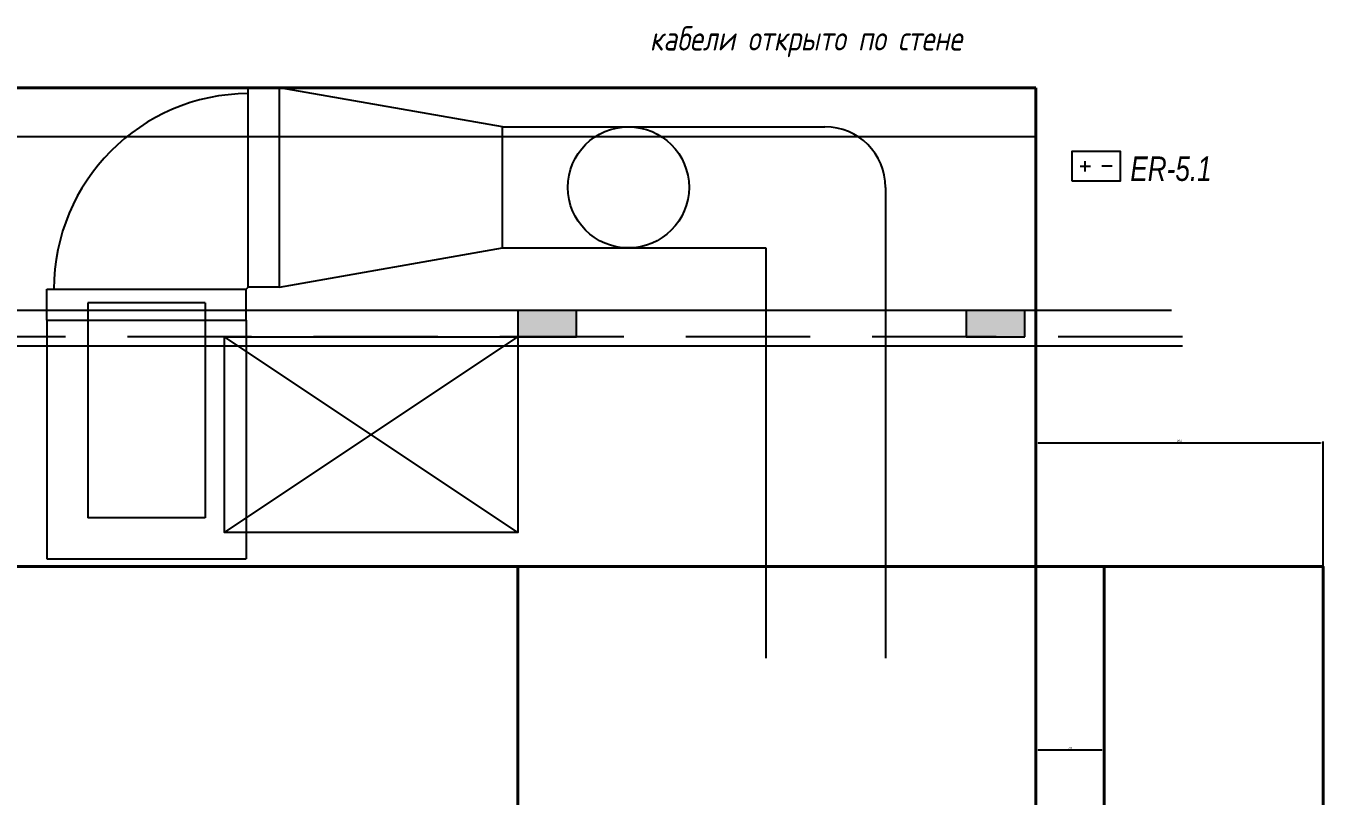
# Model space of a CAD drawing. Header units: millimetres. Extents: x 36689 to 81590, y -49198 to -25401.
# Drawn here: x 51360 to 52687, y -29263 to -28475 of the extents above; entities that cross this region are included whole.
import ezdxf

# ---------------------------------------------------------------- set-up
doc = ezdxf.new("R2010")
doc.units = ezdxf.units.MM
doc.header["$PDMODE"] = 34
doc.header["$PDSIZE"] = 25
doc.linetypes.add('DASHED', pattern=[19.05, 12.7, -6.35])
for name, color, linetype in [('01 Черновое', 7, 'Continuous'), ('02 ОВиК', 7, 'Continuous'), ('03 Потолок', 7, 'Continuous'), ('04 Лючки', 7, 'Continuous'), ('04 Освещение', 7, 'Continuous'), ('08 Пож. и техн. сигн.', 7, 'Continuous'), ('11 Привязка размеры', 7, 'Continuous')]:
    doc.layers.add(name, color=color, linetype=linetype)
doc.layers.add('04 Мебель', color=5, linetype='Continuous', true_color=0x0000ff)
doc.styles.add('QCADDimTextStyle', font='txt')
doc.styles.add('textstyle35', font='FreeSerifItalic.ttf', dxfattribs={"width": 0.8})
doc.styles.add('textstyle77', font='', dxfattribs={"width": 0.8})
doc.styles.get('textstyle77').set_extended_font_data('ISOCPEUR', italic=True)
doc.dimstyles.new('QCADDimStyle', dxfattribs={"dimtxt": 2.5, "dimasz": 2.5, "dimexe": 1.25, "dimexo": 0.625, "dimtad": 1, "dimtoh": 1, "dimdec": 4, "dimzin": 0, "dimdsep": 46, "dimtxsty": 'QCADDimTextStyle', "dimcen": 0.09, "dimadec": 0, "dimazin": 0, "dimtfac": 1, "dimtdec": 4, "dimtofl": 0, "dimtmove": 0, "dimatfit": 3, "dimfxl": 1, "dimtolj": 1, "dimtzin": 0, "dimarcsym": 0})

# ---------------------------------------------------------------- blocks, each defined once
blk = doc.blocks.new('ИП')
at = {"color": 0}
for p, q in [((0.86, 1.5), (1.91, 1.5)), ((1.38, 0.97), (1.38, 2.03)), ((4.14, 1.5), (3.09, 1.5))]:
    blk.add_line(p, q, dxfattribs=at)
blk.add_lwpolyline([(0, 0), (5, 0), (5, 3), (0, 3)], close=True, dxfattribs=at)
blk = doc.blocks.new('*D101')
at = {"layer": '11 Привязка размеры', "color": 0, "lineweight": -2}
for p, q in [((52393.1, -29027.8), (52393.1, -28900.5)), ((52395.6, -28901.8), (52684.6, -28901.8)), ((52687.1, -29027.8), (52687.1, -28900.5))]:
    blk.add_line(p, q, dxfattribs=at)
at = {"layer": '11 Привязка размеры', "color": 0}
for points in [[(52395.6, -28901.4), (52395.6, -28902.2), (52393.1, -28901.8)], [(52684.6, -28902.2), (52684.6, -28901.4), (52687.1, -28901.8)]]:
    blk.add_solid(points, dxfattribs=at)
at = {"layer": 'Defpoints', "color": 0}
for p in [(52687.1, -28901.8), (52393.1, -29028.4), (52687.1, -29028.4)]:
    blk.add_point(p, dxfattribs=at)
at = {"layer": '11 Привязка размеры', "color": 0, "insert": (52540.1, -28899.9), "char_height": 2.5, "attachment_point": 5, "style": 'QCADDimTextStyle'}
blk.add_mtext('294', dxfattribs=at)
blk = doc.blocks.new('*D106')
at = {"layer": '11 Привязка размеры', "color": 0, "lineweight": -2}
for p, q in [((52393.1, -29029), (52393.1, -29217.1)), ((52463.1, -29029), (52463.1, -29217.1)), ((52395.6, -29215.9), (52460.6, -29215.9))]:
    blk.add_line(p, q, dxfattribs=at)
at = {"layer": '11 Привязка размеры', "color": 0}
for points in [[(52395.6, -29215.4), (52395.6, -29216.3), (52393.1, -29215.9)], [(52460.6, -29216.3), (52460.6, -29215.4), (52463.1, -29215.9)]]:
    blk.add_solid(points, dxfattribs=at)
at = {"layer": 'Defpoints', "color": 0}
for p in [(52393.1, -29028.4), (52463.1, -29028.4), (52463.1, -29215.9)]:
    blk.add_point(p, dxfattribs=at)
at = {"layer": '11 Привязка размеры', "color": 0, "insert": (52428.1, -29214), "char_height": 2.5, "attachment_point": 5, "style": 'QCADDimTextStyle'}
blk.add_mtext('70', dxfattribs=at)

msp = doc.modelspace()

# ---------------------------------------------------------------- hatches: boundary and pattern name
at = {"layer": '03 Потолок', "lineweight": -2, "true_color": 0x848484}
for points in [[(51923.11174, -28793.379), (51923.11174, -28766.379), (51863.11174, -28766.379), (51863.11174, -28793.379)], [(52381.92797, -28793.379), (52381.92797, -28766.379), (52321.92797, -28766.379), (52321.92797, -28793.379)]]:
    msp.add_hatch(color=252, dxfattribs=at).paths.add_polyline_path(points, flags=0)

# ---------------------------------------------------------------- linework, layer by layer
at = {"layer": '01 Черновое', "lineweight": 40}
for p, q in [((52393.11174, -28538.379), (50663.11174, -28538.379)), ((52393.11174, -31338.379), (52393.11174, -28538.379))]:
    msp.add_line(p, q, dxfattribs=at)
at = {"layer": '01 Черновое'}
for p, q in [((51423.11174, -28758.379), (51423.11174, -28978.379)), ((51543.11174, -28758.379), (51423.11174, -28758.379)), ((51543.11174, -28758.379), (51543.11174, -28978.379)), ((51543.11174, -28978.379), (51423.11174, -28978.379))]:
    msp.add_line(p, q, dxfattribs=at)
at = {"layer": '02 ОВиК', "color": 6, "true_color": 0xff00ff}
for p, q in [((51619.11174, -28538.379), (51587.11174, -28538.379)), ((51587.11174, -28742.379), (51587.11174, -28538.379)), ((51619.11174, -28742.379), (51619.11174, -28538.379)), ((51847.30148, -28578.379), (51619.11174, -28538.379)), ((51847.30148, -28578.379), (52177.30148, -28578.379)), ((51847.30148, -28702.379), (51847.30148, -28578.379)), ((52239.30148, -28640.379), (52239.30148, -29121.836)), ((51619.11174, -28742.379), (51847.30148, -28702.379)), ((51847.30148, -28702.379), (52116.80148, -28702.379)), ((52116.80148, -28702.379), (52116.80148, -29121.836)), ((51381.11174, -28776.379), (51381.11174, -28744.379)), ((51381.11174, -28744.379), (51585.11174, -28744.379)), ((51585.11174, -28744.379), (51587.11174, -28742.379)), ((51585.11174, -28776.379), (51585.11174, -28744.379)), ((51619.11174, -28742.379), (51587.11174, -28742.379)), ((51381.11174, -28776.379), (51381.11174, -29020.379)), ((51381.11174, -28776.379), (51585.11174, -28776.379)), ((51585.11174, -28776.379), (51585.11174, -29020.379)), ((51381.11174, -29020.379), (51585.11174, -29020.379))]:
    msp.add_line(p, q, dxfattribs=at)
msp.add_circle((51976.30148, -28640.379), 62, dxfattribs=at)
for centre, radius, start, end in [((51588.38841, -28744.379), 200, 90.36574044, 180), ((52177.30148, -28640.379), 62, 0, 90)]:
    msp.add_arc(centre, radius, start, end, dxfattribs=at)
at = {"layer": '03 Потолок', "color": 1, "lineweight": -2, "true_color": 0xff0000}
msp.add_line((50663.11174, -28588.379), (52393.11174, -28588.379), dxfattribs=at)
at = {"layer": '03 Потолок', "color": 1, "ltscale": 10, "true_color": 0xff0000}
for p, q in [((52531.92797, -28766.379), (50663.11174, -28766.379)), ((52543.11174, -28802.879), (50663.11174, -28802.879))]:
    msp.add_line(p, q, dxfattribs=at)
at = {"layer": '03 Потолок', "color": 1, "linetype": 'DASHED', "ltscale": 10, "true_color": 0xff0000}
msp.add_line((52543.11174, -28793.379), (50663.11174, -28793.379), dxfattribs=at)
at = {"layer": '03 Потолок', "color": 1, "lineweight": -2, "true_color": 0xff0000}
for points in [[(51923.11174, -28793.379), (51923.11174, -28766.379), (51863.11174, -28766.379), (51863.11174, -28793.379)], [(52381.92797, -28793.379), (52381.92797, -28766.379), (52321.92797, -28766.379), (52321.92797, -28793.379)]]:
    msp.add_lwpolyline(points, close=True, dxfattribs=at)
at = {"layer": '04 Лючки', "color": 2, "lineweight": -2, "true_color": 0xffff00}
for p, q in [((51863.11174, -28993.379), (51563.11174, -28793.379)), ((51563.11174, -28993.379), (51863.11174, -28793.379))]:
    msp.add_line(p, q, dxfattribs=at)
msp.add_lwpolyline([(51863.11174, -28793.379), (51863.11174, -28993.379), (51563.11174, -28993.379), (51563.11174, -28793.379)], close=True, dxfattribs=at)
at = {"layer": '04 Мебель', "lineweight": 40, "flags": 128}
msp.add_lwpolyline([(51263.11174, -29028.379), (51863.11174, -29028.379), (51863.11174, -29878.379), (51263.11174, -29878.379)], close=True, dxfattribs=at)
for points in [[(51863.11174, -29028.379), (52463.11174, -29028.379), (52463.11174, -29608.379), (51863.11174, -29608.379), (51863.11174, -29028.379)], [(52463.11174, -29028.379), (52463.11174, -29878.379), (52687.11174, -29878.379), (52687.11174, -29028.379), (52463.11174, -29028.379)]]:
    msp.add_lwpolyline(points, dxfattribs=at)

# ---------------------------------------------------------------- block references
at = {"layer": '04 Освещение', "xscale": 10, "yscale": 10, "zscale": 10}
msp.add_blockref('ИП', (52429.90884, -28633.78352), dxfattribs=at)

# ---------------------------------------------------------------- texts
at = {"layer": '04 Освещение', "linetype": 'Continuous', "style": 'textstyle35', "width": 0.8}
msp.add_text('ER-5.1', height=25, dxfattribs=at).set_placement((52489.90884, -28633.78352))
at = {"layer": '08 Пож. и техн. сигн.', "insert": (51998.13715, -28475.4027), "char_height": 25, "width": 466.408982, "attachment_point": 1, "style": 'textstyle77'}
msp.add_mtext('{кабели открыто по стене}', dxfattribs=at)

# ---------------------------------------------------------------- dimensions: what is measured, and where the dimension line sits
at = {"layer": '11 Привязка размеры'}
for base, p2, picture, middle in [((52687.11174, -28901.795), (52687.11174, -29028.379), '*D101', (52540.11174, -28899.92)), ((52463.11174, -29215.86283), (52463.11174, -29028.379), '*D106', (52428.11174, -29213.98783))]:
    dim = msp.add_linear_dim(base=base, p1=(52393.11174, -29028.379), p2=p2, dimstyle='QCADDimStyle', override={"dimtxt": 2.5, "dimasz": 2.5, "dimexe": 1.25, "dimexo": 0.625, "dimgap": 0.625, "dimtad": 1, "dimtih": 0, "dimtoh": 0, "dimdec": 2, "dimzin": 8, "dimdsep": 44, "dimcen": 2.5, "dimclrd": 0, "dimclre": 0, "dimclrt": 0, "dimtdec": 2, "dimtofl": 1, "dimtmove": 2, "dimfxl": 1, "dimfxlon": 0, "dimtolj": 0, "dimtzin": 8}, dxfattribs=at)
    dim.commit()
    dim.dimension.update_dxf_attribs({"geometry": picture, "text_midpoint": middle})

doc.saveas('drawing.dxf')
